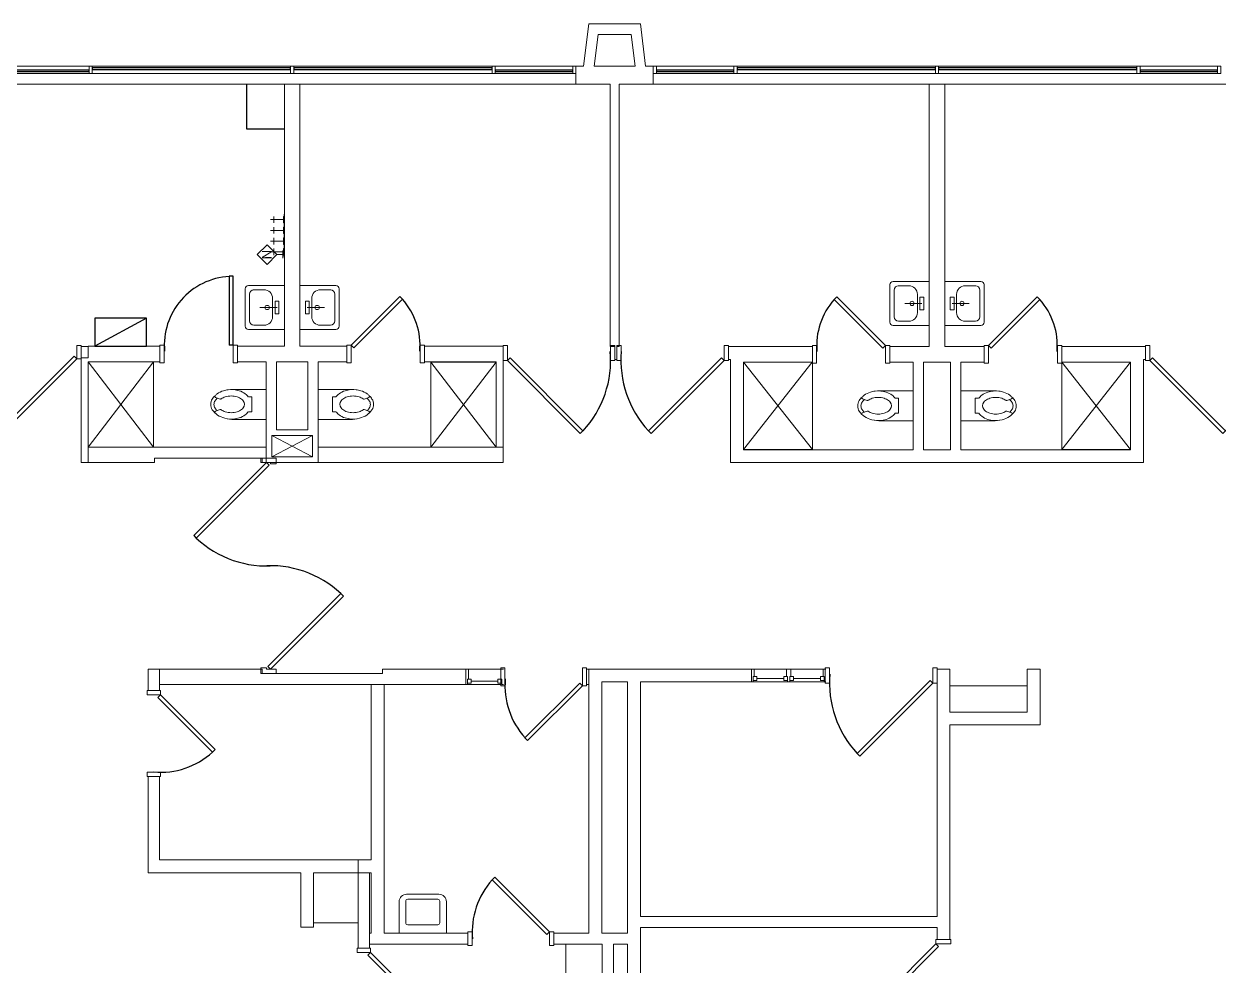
# Model space of a CAD drawing. Header units: inches. Extents: x -3174 to 3292, y 161 to 3697.
# Drawn here: x 1497 to 2053, y 3256 to 3694 of the extents above; entities that cross this region are included whole.
import ezdxf

# ---------------------------------------------------------------- set-up
doc = ezdxf.new("R2010")
doc.units = ezdxf.units.IN
doc.header["$LTSCALE"] = 96
doc.header["$MEASUREMENT"] = 0
for name, color, linetype, lineweight in [('A-ANNO-NOTE', 2, 'CONTINUOUS', 18), ('A-DETL', 5, 'CONTINUOUS', 18), ('A-DETL-GENF', 3, 'CONTINUOUS', 18), ('A-DOOR-FRAM', 1, 'CONTINUOUS', 30), ('A-GENM', 6, 'CONTINUOUS', 18), ('A-GLAZ-CWMG', 3, 'CONTINUOUS', 18), ('A-GLAZ-FRAM', 6, 'CONTINUOUS', 30), ('A-GLAZ-GLAS', 6, 'CONTINUOUS', 30), ('I-WALL', 2, 'CONTINUOUS', 18), ('P-SANR-FIXT', 6, 'CONTINUOUS', 18)]:
    doc.layers.add(name, color=color, linetype=linetype, lineweight=lineweight)
for name, color, linetype in [('A-DOOR', 2, 'CONTINUOUS'), ('A-FLOR-CASE', 3, 'CONTINUOUS'), ('A-GLAZ', 2, 'CONTINUOUS')]:
    doc.layers.add(name, color=color, linetype=linetype)
doc.styles.add('Arial_1', font='arial.ttf', dxfattribs={"height": 4.425898})

# ---------------------------------------------------------------- blocks, each defined once
blk = doc.blocks.new('generic door-single - 48_ x 84_-3285723-258679-fp05')
at = {"layer": 'A-DETL-GENF', "color": 253}
for p, q in [((-27.25, 5.69), (-29.25, 5.69)), ((-29.25, 5.69), (-29.25, -0.56)), ((-27.25, -0.56), (-27.25, 5.69)), ((22.75, 5.69), (20.75, 5.69)), ((20.75, 5.69), (20.75, -0.56)), ((22.75, -0.56), (22.75, 5.69)), ((-29.25, -0.56), (-27.25, -0.56)), ((20.75, -0.56), (22.75, -0.56))]:
    blk.add_line(p, q, dxfattribs=at)
at = {"layer": 'A-DOOR', "color": 253}
for p, q in [((-14.43, -33.27), (19.51, 0.67)), ((20.75, -0.56), (19.51, 0.67)), ((20.75, -0.56), (-13.19, -34.5)), ((-13.19, -34.5), (-14.43, -33.27))]:
    blk.add_line(p, q, dxfattribs=at)
blk.add_arc((20.75, -0.56), 48.05, 175, 222.9126, dxfattribs=at)
blk = doc.blocks.new('generic door-single - 32_ x 84_-1506152-258679-fp05')
at = {"layer": 'A-DETL-GENF', "color": 253}
for p, q in [((-21.25, -6.6875), (-21.25, 1.5625)), ((-21.25, 1.5625), (-19.25, 1.5625)), ((-19.25, 1.5625), (-19.25, -6.6875)), ((12.75, -6.6875), (12.75, 1.5625)), ((12.75, 1.5625), (14.75, 1.5625)), ((14.75, 1.5625), (14.75, -6.6875)), ((-19.25, -6.6875), (-21.25, -6.6875)), ((14.75, -6.6875), (12.75, -6.6875))]:
    blk.add_line(p, q, dxfattribs=at)
at = {"layer": 'A-DOOR', "color": 253}
for p, q in [((11, 33.5625), (11, 1.5625)), ((12.75, 33.5625), (11, 33.5625)), ((12.75, 1.5625), (12.75, 33.5625)), ((12.75, 1.5625), (11, 1.5625))]:
    blk.add_line(p, q, dxfattribs=at)
blk.add_arc((12.75, 1.5625), 31.9847, 93.136426, 185, dxfattribs=at)
blk = doc.blocks.new('Eg_toilet_2D - Eg_toilet_2D-690829-258679-fp05')
at = {"layer": 'P-SANR-FIXT', "color": 253}
for p, q in [((0, 7), (14.87, 7)), ((6.71, 3.45), (8.26, 3.45)), ((6.71, -3.55), (6.71, 3.45)), ((23.53, 3.16), (21.3, 2.42)), ((8.26, -3.55), (6.71, -3.55)), ((21.3, -2.52), (23.5, -3.25)), ((16.5, -7), (0, -7))]:
    blk.add_line(p, q, dxfattribs=at)
for centre, radius, start, end in [((15.38, -2.85), 9.56, 107.1415, 126.6722), ((16.21, -5.54), 12.38, 81.7349, 107.1415), ((14.87, -9.84), 16.84, 75.0712, 90), ((16.17, -4.99), 11.82, 57.2317, 75.0712), ((14.11, -1.14), 7.43, 126.6722, 141.8648), ((12.84, -0.05), 2.76, 143.419, 216.581), ((14.11, -1.14), 4.43, 126.6724, 141.8648), ((15.38, -2.85), 6.56, 107.1414, 126.6724), ((16.21, -5.54), 9.38, 90, 107.1414), ((16.21, -5.54), 9.38, 72.8586, 90), ((17.04, -2.85), 6.56, 54.4829, 72.8586), ((21.14, 2.9), 0.5, 234.4829, 288.2438), ((18.14, -1.93), 8.18, 32.7617, 57.2317), ((18.14, -1.93), 6.68, 32.7616, 46.3142), ((23.37, 3.63), 0.5, 288.2438, 45.6721), ((21.13, 0), 3.12, 360, 32.7616), ((21.13, 0), 4.62, 360, 32.7617), ((21.13, 0), 4.62, 327.2385, 0), ((14.11, 1.04), 7.43, 218.1352, 233.3277), ((15.38, 2.75), 9.56, 233.3277, 252.8586), ((14.11, 1.04), 4.43, 218.1352, 233.3276), ((15.38, 2.75), 6.56, 233.3276, 252.8586), ((16.21, 5.44), 9.38, 252.8586, 270), ((16.21, 5.44), 9.38, 270, 287.1414), ((17.04, 2.75), 6.56, 287.1414, 305.5171), ((17.04, 2.75), 9.56, 287.1416, 306.6846), ((21.14, -3), 0.5, 71.7562, 125.5171), ((18.14, 1.93), 6.68, 312.7565, 327.2383), ((18.32, 1.04), 7.43, 306.6881, 316.5742), ((23.35, -3.73), 0.5, 316.5741, 71.7562), ((21.13, 0), 3.12, 327.2383, 0), ((18.14, 1.93), 8.18, 313.3097, 327.2385), ((16.21, 5.44), 12.38, 252.8586, 276.5859), ((16.21, 5.44), 12.38, 276.5859, 287.1416)]:
    blk.add_arc(centre, radius, start, end, dxfattribs=at)
blk = doc.blocks.new('Eg_shower_2D - Eg_shower_2D-1508689-258679-fp05')
at = {"layer": 'P-SANR-FIXT', "color": 253}
for p, q in [((-16, -20.32), (14.38, 19.31)), ((14.38, -20.32), (-16, 19.31)), ((14.38, 19.31), (14.38, -20.32))]:
    blk.add_line(p, q, dxfattribs=at)
blk = doc.blocks.new('generic door-single - 48_ x 84_-1536792-258679-fp05')
at = {"layer": 'A-DETL-GENF', "color": 253}
for p, q in [((-29.25, -6.06), (-29.25, 0.94)), ((-29.25, 0.94), (-27.25, 0.94)), ((-27.25, 0.94), (-27.25, -6.06)), ((20.75, -6.06), (20.75, 0.94)), ((20.75, 0.94), (22.75, 0.94)), ((22.75, 0.94), (22.75, -6.06)), ((-27.25, -6.06), (-29.25, -6.06)), ((22.75, -6.06), (20.75, -6.06))]:
    blk.add_line(p, q, dxfattribs=at)
at = {"layer": 'A-DOOR', "color": 253}
for p, q in [((-13.19, 34.88), (-14.43, 33.64)), ((-14.43, 33.64), (19.51, -0.3)), ((20.75, 0.94), (-13.19, 34.88)), ((20.75, 0.94), (19.51, -0.3))]:
    blk.add_line(p, q, dxfattribs=at)
blk.add_arc((20.75, 0.94), 48.05, 137.0874, 185, dxfattribs=at)
blk = doc.blocks.new('Eg_toilet_2D - Eg_toilet_2D-3266673-258679-fp05')
at = {"layer": 'P-SANR-FIXT', "color": 253}
for p, q in [((16.5, 7), (0, 7)), ((8.26, 3.55), (6.71, 3.55)), ((6.71, 3.55), (6.71, -3.45)), ((21.3, 2.52), (23.5, 3.25)), ((6.71, -3.45), (8.26, -3.45)), ((23.53, -3.16), (21.3, -2.42)), ((0, -7), (14.87, -7))]:
    blk.add_line(p, q, dxfattribs=at)
for centre, radius, start, end in [((15.38, -2.75), 9.56, 107.1414, 126.6723), ((16.21, -5.44), 12.38, 83.4141, 107.1414), ((16.21, -5.44), 12.38, 72.8584, 83.4141), ((17.04, -2.75), 9.56, 53.3154, 72.8584), ((14.11, -1.04), 7.43, 126.6723, 141.8648), ((12.84, 0.05), 2.76, 143.419, 216.581), ((14.11, -1.04), 4.43, 126.6724, 141.8648), ((15.38, -2.75), 6.56, 107.1414, 126.6724), ((16.21, -5.44), 9.38, 90, 107.1414), ((16.21, -5.44), 9.38, 72.8586, 90), ((17.04, -2.75), 6.56, 54.4829, 72.8586), ((21.14, 3), 0.5, 234.4829, 288.2438), ((18.14, -1.93), 6.68, 32.7617, 47.2435), ((18.32, -1.04), 7.43, 43.4258, 53.3119), ((23.35, 3.73), 0.5, 288.2438, 43.4259), ((18.14, -1.93), 8.18, 32.7615, 46.6903), ((21.13, 0), 3.12, 360, 32.7617), ((21.13, 0), 3.12, 327.2384, 0), ((21.13, 0), 4.62, 360, 32.7615), ((21.13, 0), 4.62, 327.2383, 0), ((14.11, 1.14), 7.43, 218.1352, 233.3278), ((15.38, 2.85), 9.56, 233.3278, 252.8585), ((14.11, 1.14), 4.43, 218.1352, 233.3276), ((15.38, 2.85), 6.56, 233.3276, 252.8586), ((16.21, 5.54), 9.38, 252.8586, 270), ((16.21, 5.54), 9.38, 270, 287.1414), ((17.04, 2.85), 6.56, 287.1414, 305.5171), ((16.17, 4.99), 11.82, 284.9288, 302.7683), ((21.14, -2.9), 0.5, 71.7562, 125.5171), ((18.14, 1.93), 8.18, 302.7683, 327.2383), ((18.14, 1.93), 6.68, 313.6858, 327.2384), ((23.37, -3.63), 0.5, 314.3279, 71.7562), ((16.21, 5.54), 12.38, 252.8585, 278.2651), ((14.87, 9.84), 16.84, 270, 284.9288)]:
    blk.add_arc(centre, radius, start, end, dxfattribs=at)
blk = doc.blocks.new('Eg_shower_2D - Eg_shower_2D-1527859-258679-fp05')
at = {"layer": 'P-SANR-FIXT', "color": 253}
for p, q in [((-16, 20.32), (14.37, -19.18)), ((14.37, 20.32), (-16, -19.18)), ((14.37, -19.18), (14.37, 20.32)), ((-16, -19.18), (14.37, -19.18))]:
    blk.add_line(p, q, dxfattribs=at)
blk = doc.blocks.new('generic door-single - 32_ x 84_-1549300-258679-fp05')
at = {"layer": 'A-DETL-GENF', "color": 253}
for p, q in [((-19.25, 6.69), (-21.25, 6.69)), ((-21.25, 6.69), (-21.25, -1.56)), ((-19.25, -1.56), (-19.25, 6.69)), ((14.75, 6.69), (12.75, 6.69)), ((12.75, 6.69), (12.75, -1.56)), ((14.75, -1.56), (14.75, 6.69)), ((-21.25, -1.56), (-19.25, -1.56)), ((12.75, -1.56), (14.75, -1.56))]:
    blk.add_line(p, q, dxfattribs=at)
at = {"layer": 'A-DOOR', "color": 253}
for p, q in [((-11.11, -22.95), (11.51, -0.33)), ((12.75, -1.56), (-9.88, -24.19)), ((12.75, -1.56), (11.51, -0.33)), ((-9.88, -24.19), (-11.11, -22.95))]:
    blk.add_line(p, q, dxfattribs=at)
blk.add_arc((12.75, -1.56), 31.98, 175, 221.8636, dxfattribs=at)
blk = doc.blocks.new('generic door-single - 48_ x 84_-1536796-258679-fp05')
at = {"layer": 'A-DETL-GENF', "color": 253}
for p, q in [((-27.25, 6.06), (-29.25, 6.06)), ((-29.25, 6.06), (-29.25, -0.94)), ((-27.25, -0.94), (-27.25, 6.06)), ((22.75, 6.06), (20.75, 6.06)), ((20.75, 6.06), (20.75, -0.94)), ((22.75, -0.94), (22.75, 6.06)), ((-29.25, -0.94), (-27.25, -0.94)), ((20.75, -0.94), (22.75, -0.94))]:
    blk.add_line(p, q, dxfattribs=at)
at = {"layer": 'A-DOOR', "color": 253}
for p, q in [((-14.43, -33.64), (19.51, 0.3)), ((20.75, -0.94), (19.51, 0.3)), ((20.75, -0.94), (-13.19, -34.88)), ((-13.19, -34.88), (-14.43, -33.64))]:
    blk.add_line(p, q, dxfattribs=at)
blk.add_arc((20.75, -0.94), 48.05, 175, 222.9126, dxfattribs=at)
blk = doc.blocks.new('generic door-single - 32_ x 84_-1548980-258679-fp05')
at = {"layer": 'A-DETL-GENF', "color": 253}
for p, q in [((-21.25, -6.69), (-21.25, 1.56)), ((-21.25, 1.56), (-19.25, 1.56)), ((-19.25, 1.56), (-19.25, -6.69)), ((12.75, -6.69), (12.75, 1.56)), ((12.75, 1.56), (14.75, 1.56)), ((14.75, 1.56), (14.75, -6.69)), ((-19.25, -6.69), (-21.25, -6.69)), ((14.75, -6.69), (12.75, -6.69))]:
    blk.add_line(p, q, dxfattribs=at)
at = {"layer": 'A-DOOR', "color": 253}
for p, q in [((-9.88, 24.19), (-11.11, 22.95)), ((-11.11, 22.95), (11.51, 0.33)), ((12.75, 1.56), (-9.88, 24.19)), ((12.75, 1.56), (11.51, 0.33))]:
    blk.add_line(p, q, dxfattribs=at)
blk.add_arc((12.75, 1.56), 31.98, 138.1364, 185, dxfattribs=at)
blk = doc.blocks.new('Eg_shower_2D - Eg_shower_2D-691853-258679-fp05')
at = {"layer": 'P-SANR-FIXT', "color": 253}
for p, q in [((-16, -20.32), (15.96, 20.38)), ((16, -20.32), (-15.95, 20.38)), ((16, 20.38), (16, -20.32)), ((16, -20.32), (-16, -20.32))]:
    blk.add_line(p, q, dxfattribs=at)
blk = doc.blocks.new('Eg_shower_2D - Eg_shower_2D-738930-258679-fp05')
at = {"layer": 'P-SANR-FIXT', "color": 253}
for p, q in [((-16, 20.32), (15.95, -20.38)), ((16, 20.32), (-16, 20.32)), ((16, 20.32), (-15.95, -20.38)), ((16, -20.38), (16, 20.32))]:
    blk.add_line(p, q, dxfattribs=at)
blk = doc.blocks.new('generic door-single - 36_ x 84_-4221591-258679-fp05')
at = {"layer": 'A-DETL-GENF', "color": 253}
for p, q in [((-21.25, 5.69), (-23.25, 5.69)), ((-23.25, 5.69), (-23.25, -0.56)), ((-21.25, -0.56), (-21.25, 5.69)), ((16.75, 5.69), (14.75, 5.69)), ((14.75, 5.69), (14.75, -0.56)), ((16.75, -0.56), (16.75, 5.69)), ((-23.25, -0.56), (-21.25, -0.56)), ((14.75, -0.56), (16.75, -0.56))]:
    blk.add_line(p, q, dxfattribs=at)
at = {"layer": 'A-DOOR', "color": 253}
for p, q in [((-11.94, -24.78), (13.51, 0.67)), ((14.75, -0.56), (13.51, 0.67)), ((14.75, -0.56), (-10.71, -26.02)), ((-10.71, -26.02), (-11.94, -24.78))]:
    blk.add_line(p, q, dxfattribs=at)
blk.add_arc((14.75, -0.56), 36, 175, 222.2137, dxfattribs=at)
blk = doc.blocks.new('generic door-single - 36_ x 84_-1548897-258679-fp05')
at = {"layer": 'A-DETL-GENF', "color": 253}
for p, q in [((-23.25, -5.69), (-23.25, 0.56)), ((-23.25, 0.56), (-21.25, 0.56)), ((-21.25, 0.56), (-21.25, -5.69)), ((14.75, -5.69), (14.75, 0.56)), ((14.75, 0.56), (16.75, 0.56)), ((16.75, 0.56), (16.75, -5.69)), ((-21.25, -5.69), (-23.25, -5.69)), ((16.75, -5.69), (14.75, -5.69))]:
    blk.add_line(p, q, dxfattribs=at)
at = {"layer": 'A-DOOR', "color": 253}
for p, q in [((-10.71, 26.02), (-11.94, 24.78)), ((-11.94, 24.78), (13.51, -0.67)), ((14.75, 0.56), (-10.71, 26.02)), ((14.75, 0.56), (13.51, -0.67))]:
    blk.add_line(p, q, dxfattribs=at)
blk.add_arc((14.75, 0.56), 36, 137.7863, 185, dxfattribs=at)
blk = doc.blocks.new('generic door-single - 36_ x 84_-1580070-258679-fp05')
at = {"layer": 'A-DETL-GENF', "color": 253}
for p, q in [((-21.25, 6.69), (-23.25, 6.69)), ((-23.25, 6.69), (-23.25, -1.56)), ((-21.25, -1.56), (-21.25, 6.69)), ((16.75, 6.69), (14.75, 6.69)), ((14.75, 6.69), (14.75, -1.56)), ((16.75, -1.56), (16.75, 6.69)), ((-23.25, -1.56), (-21.25, -1.56)), ((14.75, -1.56), (16.75, -1.56))]:
    blk.add_line(p, q, dxfattribs=at)
at = {"layer": 'A-DOOR', "color": 253}
for p, q in [((-11.94, -25.78), (13.51, -0.33)), ((14.75, -1.56), (-10.71, -27.02)), ((14.75, -1.56), (13.51, -0.33)), ((-10.71, -27.02), (-11.94, -25.78))]:
    blk.add_line(p, q, dxfattribs=at)
blk.add_arc((14.75, -1.56), 36, 175, 222.2137, dxfattribs=at)
blk = doc.blocks.new('Eg_counter_2D - counter-4209880-258679-fp05')
at = {"layer": 'A-GENM', "color": 253}
blk.add_line((0, 0), (-20.75, 0), dxfattribs=at)
blk = doc.blocks.new('Eg_sink_2D - small-V8-258679-fp05')
at = {"layer": 'P-SANR-FIXT', "color": 253}
for p, q in [((-11, -14.54), (-11, 0)), ((11, 0), (11, -14.54)), ((-7.92, -4.76), (-7.92, -14.74)), ((6.99, -3.83), (-6.99, -3.83)), ((7.92, -4.76), (7.92, -14.74)), ((6.99, -15.67), (-6.99, -15.67)), ((7.54, -18), (-7.54, -18))]:
    blk.add_line(p, q, dxfattribs=at)
for centre, radius, start, end in [((-6.99, -4.76), 0.932, 90, 180), ((6.99, -4.76), 0.932, 360, 90), ((-7.54, -14.54), 3.46, 180, 270), ((-6.99, -14.74), 0.932, 180, 270), ((6.99, -14.74), 0.932, 270, 0), ((7.54, -14.54), 3.46, 270, 0)]:
    blk.add_arc(centre, radius, start, end, dxfattribs=at)
blk = doc.blocks.new('generic door-single - 36_ x 84_-905272-258679-fp05')
at = {"layer": 'A-DETL-GENF', "color": 253}
for p, q in [((-23.25, -6.06), (-23.25, 0.94)), ((-23.25, 0.94), (-21.25, 0.94)), ((-21.25, 0.94), (-21.25, -6.06)), ((14.75, -6.06), (14.75, 0.94)), ((14.75, 0.94), (16.75, 0.94)), ((16.75, 0.94), (16.75, -6.06)), ((-21.25, -6.06), (-23.25, -6.06)), ((16.75, -6.06), (14.75, -6.06))]:
    blk.add_line(p, q, dxfattribs=at)
at = {"layer": 'A-DOOR', "color": 253}
for p, q in [((-10.71, 26.39), (-11.94, 25.16)), ((-11.94, 25.16), (13.51, -0.3)), ((14.75, 0.94), (-10.71, 26.39)), ((14.75, 0.94), (13.51, -0.3))]:
    blk.add_line(p, q, dxfattribs=at)
blk.add_arc((14.75, 0.94), 36, 137.7863, 185, dxfattribs=at)
blk = doc.blocks.new('Instance - Fixed - 24_ x 48_-1580073-258679-fp05')
at = {"layer": 'A-GLAZ-FRAM', "color": 253, "lineweight": 18}
for p, q in [((-10.25, 3.625), (-9.5, 3.625)), ((-9.5, 1.125), (-9.5, 3.625)), ((-9.5, 2.875), (-9.5, 1.125)), ((-9.5, 2.875), (-7.75, 2.875)), ((-9.5, 1.125), (-7.75, 1.125)), ((-9.5, 1.125), (-9, 1.125)), ((-9, -3.625), (-9, 1.125)), ((-7.75, 2.875), (-7.75, 1.125)), ((4.75, 2.875), (4.75, 1.125)), ((6.5, 2.875), (4.75, 2.875)), ((6.5, 1.125), (4.75, 1.125)), ((6, 1.125), (6.5, 1.125)), ((6, 1.125), (6, -3.625)), ((6.5, 1.125), (6.5, 3.625)), ((7.25, 3.625), (6.5, 3.625)), ((6.5, 2.875), (6.5, 1.125)), ((-9, -3.625), (-10.25, -3.625)), ((6, -3.625), (7.25, -3.625))]:
    blk.add_line(p, q, dxfattribs=at)
at = {"layer": 'A-GLAZ-GLAS', "color": 253, "lineweight": 18}
blk.add_line((-7.75, 2), (4.75, 2), dxfattribs=at)
blk = doc.blocks.new('Instance - Fixed - 24_ x 48_-781240-258679-fp05')
at = {"layer": 'A-GLAZ-FRAM', "color": 253, "lineweight": 18}
for p, q in [((-10.25, 3), (-9.5, 3)), ((-9.5, 0.5), (-9.5, 3)), ((-9.5, 2.25), (-9.5, 0.5)), ((-9.5, 2.25), (-7.75, 2.25)), ((-9.5, 0.5), (-7.75, 0.5)), ((-9.5, 0.5), (-9, 0.5)), ((-9, -3), (-9, 0.5)), ((-7.75, 2.25), (-7.75, 0.5)), ((4.75, 2.25), (4.75, 0.5)), ((6.5, 2.25), (4.75, 2.25)), ((6.5, 0.5), (4.75, 0.5)), ((6, 0.5), (6.5, 0.5)), ((6, 0.5), (6, -3)), ((6.5, 0.5), (6.5, 3)), ((7.25, 3), (6.5, 3)), ((6.5, 2.25), (6.5, 0.5)), ((-9, -3), (-10.25, -3)), ((6, -3), (7.25, -3))]:
    blk.add_line(p, q, dxfattribs=at)
at = {"layer": 'A-GLAZ-GLAS', "color": 253, "lineweight": 18}
blk.add_line((-7.75, 1.375), (4.75, 1.375), dxfattribs=at)
blk = doc.blocks.new('Eg_counter_2D - counter-782273-258679-fp05')
at = {"layer": 'A-GENM', "color": 253}
blk.add_line((-36, -12.25), (0, -12.25), dxfattribs=at)
blk = doc.blocks.new('spec-hm-dual egress-wrapped - 48_48x84-HM-N_N-1598832-258679-fp05')
at = {"layer": 'A-DOOR', "color": 253}
for p, q in [((10.81, 32.25), (9.57, 31.02)), ((9.57, 31.02), (43.51, -2.92)), ((44.75, -1.69), (10.81, 32.25)), ((-51.25, -3.44), (-50.01, -2.2)), ((-51.25, -3.44), (-17.31, -37.38)), ((-16.07, -36.14), (-50.01, -2.2)), ((44.75, -1.69), (43.51, -2.92)), ((-17.31, -37.38), (-16.07, -36.14))]:
    blk.add_line(p, q, dxfattribs=at)
for centre, start, end in [((44.75, -1.69), 137.0874, 185), ((-51.25, -3.44), 317.0874, 5)]:
    blk.add_arc(centre, 48.05, start, end, dxfattribs=at)
at = {"layer": 'A-DOOR-FRAM', "color": 253, "lineweight": 18}
for p, q in [((-50.63, 0.94), (-53.25, 0.94)), ((-53.25, 0.94), (-53.25, -6.06)), ((-50.63, -1.69), (-50.63, 0.94)), ((46.75, 0.94), (44.75, 0.94)), ((44.75, 0.94), (44.75, -3.44)), ((46.75, -6.06), (46.75, 0.94)), ((-51.25, -6.06), (-51.25, -1.69)), ((-51.25, -1.69), (-50.63, -1.69)), ((44.75, -3.44), (44.12, -3.44)), ((44.12, -3.44), (44.12, -6.06)), ((-53.25, -6.06), (-51.25, -6.06)), ((44.12, -6.06), (46.75, -6.06))]:
    blk.add_line(p, q, dxfattribs=at)
blk = doc.blocks.new('plumb-sink-wall hung - ADA - Standard depth-1244821-258679-fp05')
at = {"layer": 'P-SANR-FIXT', "color": 253}
for p, q in [((-10.25, -12.75), (-10.25, 4)), ((-8.75, 5.5), (8.75, 5.5)), ((-8.25, -3.25), (-8.25, 1.5)), ((-6.25, 3.5), (6.44, 3.5)), ((8.25, -3.25), (8.25, 1.69)), ((10.25, 4), (10.25, -12.75)), ((0, -9.37), (0, -1.37)), ((-4.25, -7.25), (4.25, -7.25)), ((3, -8.43), (-3, -8.43)), ((-3, -8.43), (-3, -10.24)), ((-3, -10.24), (3, -10.24)), ((3, -10.24), (3, -8.43)), ((-10.25, -12.75), (-10.25, -11.75)), ((10.25, -11.75), (10.25, -12.75))]:
    blk.add_line(p, q, dxfattribs=at)
blk.add_circle((0, -4.75), 1, dxfattribs=at)
for centre, radius, start, end in [((-8.75, 4), 1.5, 90, 180), ((-6.25, 1.5), 2, 90, 180), ((6.25, 1.5), 2, 0, 90), ((8.75, 4), 1.5, 0, 90), ((-4.25, -3.25), 4, 180, 270), ((4.25, -3.25), 4, 270, 0)]:
    blk.add_arc(centre, radius, start, end, dxfattribs=at)
blk = doc.blocks.new('plumb-sink-wall hung - ADA - Standard depth-387426-258679-fp05')
at = {"layer": 'P-SANR-FIXT', "color": 253}
for p, q in [((-10.25, 12.75), (-10.25, -4)), ((-10.25, 12.75), (-10.25, 11.75)), ((10.25, -4), (10.25, 12.75)), ((10.25, 11.75), (10.25, 12.75)), ((-4.25, 7.25), (4.25, 7.25)), ((-3, 8.43), (-3, 10.24)), ((-3, 10.24), (3, 10.24)), ((3, 8.43), (-3, 8.43)), ((0, 9.37), (0, 1.37)), ((3, 10.24), (3, 8.43)), ((-8.25, 3.25), (-8.25, -1.5)), ((8.25, 3.25), (8.25, -1.69)), ((-8.75, -5.5), (8.75, -5.5)), ((-6.25, -3.5), (6.44, -3.5))]:
    blk.add_line(p, q, dxfattribs=at)
blk.add_circle((0, 4.75), 1, dxfattribs=at)
for centre, radius, start, end in [((-4.25, 3.25), 4, 90, 180), ((4.25, 3.25), 4, 360, 90), ((-8.75, -4), 1.5, 180, 270), ((-6.25, -1.5), 2, 180, 270), ((6.25, -1.5), 2, 270, 360), ((8.75, -4), 1.5, 270, 360)]:
    blk.add_arc(centre, radius, start, end, dxfattribs=at)
blk = doc.blocks.new('Headwall Outlet - Med Air_Mark - A-1248748-258679-fp05')
at = {"layer": 'A-GENM', "color": 253}
for p, q in [((0, 0.43), (0, 6.43)), ((-2.5, 0.11), (-0.92, 0.11)), ((-2.5, 0.11), (-2.5, 0)), ((2.5, 0), (-2.5, 0)), ((-1.5, 4.93), (1.5, 4.93)), ((-1.5, 0.43), (-1.5, 0.11)), ((-1.5, 0.43), (-1.5, 0.43)), ((-1.5, 0.43), (-1.37, 0.43)), ((-1.37, 0.43), (1.38, 0.43)), ((-0.92, 0.21), (-0.02, 0.21)), ((-0.92, 0.21), (-0.92, 0.11)), ((-0.02, 0.11), (-0.92, 0.11)), ((-0.02, 0.21), (0.95, 0.21)), ((-0.02, 0.21), (-0.02, 0.11)), ((0.95, 0.11), (-0.02, 0.11)), ((0.95, 0.11), (0.95, 0.21)), ((0.95, 0.11), (2.5, 0.11)), ((1.38, 0.43), (1.5, 0.43)), ((1.5, 0.11), (1.5, 0.43)), ((1.5, 0.43), (1.5, 0.43)), ((2.5, 0.11), (2.5, 0))]:
    blk.add_line(p, q, dxfattribs=at)
blk = doc.blocks.new('Headwall Outlet - Med Vaccum_Mark - V-1248747-258679-fp05')
at = {"layer": 'A-GENM', "color": 253}
for p, q in [((0, 0.43), (0, 6.43)), ((-2.5, 0.11), (-0.97, 0.11)), ((-2.5, 0.11), (-2.5, 0)), ((2.5, 0), (-2.5, 0)), ((-1.5, 4.93), (1.5, 4.93)), ((-1.5, 0.43), (-1.5, 0.11)), ((-1.5, 0.43), (-1.5, 0.43)), ((-1.5, 0.43), (-1.37, 0.43)), ((-1.37, 0.43), (1.38, 0.43)), ((-0.97, 0.21), (-0.01, 0.21)), ((-0.97, 0.21), (-0.97, 0.11)), ((-0.01, 0.11), (-0.97, 0.11)), ((-0.01, 0.21), (0.93, 0.21)), ((-0.01, 0.21), (-0.01, 0.11)), ((0.93, 0.11), (-0.01, 0.11)), ((0.93, 0.11), (0.93, 0.21)), ((0.93, 0.11), (2.5, 0.11)), ((1.38, 0.43), (1.5, 0.43)), ((1.5, 0.11), (1.5, 0.43)), ((1.5, 0.43), (1.5, 0.43)), ((2.5, 0.11), (2.5, 0))]:
    blk.add_line(p, q, dxfattribs=at)
blk = doc.blocks.new('Headwall Outlet - reserve - S-2197013-258679-fp05')
at = {"layer": 'A-GENM', "color": 253}
for p, q in [((0, 0.43), (0, 6.43)), ((-2.5, 0.11), (-0.81, 0.11)), ((-2.5, 0.11), (-2.5, 0)), ((2.5, 0), (-2.5, 0)), ((-1.5, 4.93), (1.5, 4.93)), ((-1.5, 0.43), (-1.5, 0.11)), ((-1.5, 0.43), (-1.5, 0.43)), ((-1.5, 0.43), (-1.37, 0.43)), ((-1.37, 0.43), (1.38, 0.43)), ((-0.81, 0.21), (-0.56, 0.21)), ((-0.81, 0.21), (-0.81, 0.11)), ((-0.56, 0.11), (-0.81, 0.11)), ((-0.56, 0.21), (-0.2, 0.21)), ((-0.56, 0.21), (-0.56, 0.11)), ((-0.2, 0.11), (-0.56, 0.11)), ((-0.2, 0.21), (0.28, 0.21)), ((-0.2, 0.21), (-0.2, 0.11)), ((0.28, 0.11), (-0.2, 0.11)), ((0.28, 0.21), (0.64, 0.21)), ((0.28, 0.21), (0.28, 0.11)), ((0.64, 0.11), (0.28, 0.11)), ((0.64, 0.21), (0.88, 0.21)), ((0.64, 0.21), (0.64, 0.11)), ((0.88, 0.11), (0.64, 0.11)), ((0.88, 0.21), (0.88, 0.11)), ((0.89, 0.21), (0.89, 0.11)), ((0.89, 0.11), (2.5, 0.11)), ((1.38, 0.43), (1.5, 0.43)), ((1.5, 0.11), (1.5, 0.43)), ((1.5, 0.43), (1.5, 0.43)), ((2.5, 0.11), (2.5, 0))]:
    blk.add_line(p, q, dxfattribs=at)
blk = doc.blocks.new('System Panel - Summit_Glazed 3-2067557-258679-fp05')
at = {"layer": 'A-GLAZ', "color": 253}
for p, q in [((18, -0.1875), (-18, -0.1875)), ((-18, -0.1875), (-18, -0.8125)), ((-18, -0.8125), (18, -0.8125)), ((18, -0.8125), (18, -0.1875))]:
    blk.add_line(p, q, dxfattribs=at)
blk = doc.blocks.new('System Panel - Summit_Glazed 1-2067590-258679-fp05')
at = {"layer": 'A-GLAZ', "color": 253}
for p, q in [((46.125, 0.8125), (-46.125, 0.8125)), ((-46.125, 0.8125), (-46.125, 0.1875)), ((-46.125, 0.1875), (46.125, 0.1875)), ((46.125, 0.1875), (46.125, 0.8125))]:
    blk.add_line(p, q, dxfattribs=at)
blk = doc.blocks.new('Rectangular Mullion - 1_5_ x 3 3_8_ rectangular-2067243-258679-fp05')
at = {"layer": 'A-GLAZ-CWMG', "color": 253}
for p, q in [((-0.75, 1.6875), (0.75, 1.6875)), ((-0.75, -1.6875), (-0.75, 1.6875)), ((0.75, 1.6875), (0.75, -1.6875)), ((0.75, -1.6875), (-0.75, -1.6875))]:
    blk.add_line(p, q, dxfattribs=at)
blk = doc.blocks.new('Rectangular Mullion - 1_5_ x 3 3_8_ rectangular-2067122-258679-fp05')
at = {"layer": 'A-GLAZ-CWMG', "color": 253}
for p, q in [((-1.5, 1.6875), (0, 1.6875)), ((-1.5, -1.6875), (-1.5, 1.6875)), ((0, 1.6875), (0, -1.6875)), ((0, -1.6875), (-1.5, -1.6875))]:
    blk.add_line(p, q, dxfattribs=at)
blk = doc.blocks.new('Rectangular Mullion - 1_5_ x 3 3_8_ rectangular-2067548-258679-fp05')
at = {"layer": 'A-GLAZ-CWMG', "color": 253}
for p, q in [((502.65, 1627.45), (466.65, 1627.45)), ((502.65, 1624.07), (466.65, 1624.07))]:
    blk.add_line(p, q, dxfattribs=at)
blk = doc.blocks.new('Rectangular Mullion - 1_5_ x 3 3_8_ rectangular-2067585-258679-fp05')
at = {"layer": 'A-GLAZ-CWMG', "color": 253}
for p, q in [((690.15, 1627.45), (597.9, 1627.45)), ((690.15, 1624.07), (597.9, 1624.07))]:
    blk.add_line(p, q, dxfattribs=at)
blk = doc.blocks.new('Rectangular Mullion - 1_5_ x 3 3_8_ rectangular-2067073-258679-fp05')
at = {"layer": 'A-GLAZ-CWMG', "color": 253}
for p, q in [((0, 1.6875), (-1.5, 1.6875)), ((-1.5, 1.6875), (-1.5, -1.6875)), ((0, -1.6875), (0, 1.6875)), ((-1.5, -1.6875), (0, -1.6875))]:
    blk.add_line(p, q, dxfattribs=at)
blk = doc.blocks.new('Headwall Outlet - Med Oxygen_Mark - O2-1248749-258679-fp05')
at = {"layer": 'A-GENM', "color": 253}
for p, q in [((0, 0.43), (0, 6.43)), ((-2.5, 0.11), (-0.74, 0.11)), ((-2.5, 0.11), (-2.5, 0)), ((2.5, 0), (-2.5, 0)), ((-1.5, 4.93), (1.5, 4.93)), ((-1.5, 0.43), (-1.5, 0.11)), ((-1.5, 0.43), (-1.5, 0.43)), ((-1.5, 0.43), (-1.37, 0.43)), ((-1.37, 0.43), (1.38, 0.43)), ((-0.74, 0.21), (-0.62, 0.21)), ((-0.74, 0.21), (-0.74, 0.11)), ((-0.62, 0.11), (-0.74, 0.11)), ((-0.62, 0.21), (-0.5, 0.21)), ((-0.62, 0.21), (-0.62, 0.11)), ((-0.5, 0.11), (-0.62, 0.11)), ((-0.5, 0.21), (-0.26, 0.21)), ((-0.5, 0.21), (-0.5, 0.11)), ((-0.26, 0.11), (-0.5, 0.11)), ((-0.26, 0.21), (-0.02, 0.21)), ((-0.26, 0.21), (-0.26, 0.11)), ((-0.02, 0.11), (-0.26, 0.11)), ((-0.02, 0.21), (0.47, 0.21)), ((-0.02, 0.21), (-0.02, 0.11)), ((0.47, 0.11), (-0.02, 0.11)), ((0.47, 0.21), (0.71, 0.21)), ((0.47, 0.21), (0.47, 0.11)), ((0.71, 0.11), (0.47, 0.11)), ((0.71, 0.21), (0.95, 0.21)), ((0.71, 0.21), (0.71, 0.11)), ((0.95, 0.11), (0.71, 0.11)), ((0.95, 0.21), (1.07, 0.21)), ((0.95, 0.21), (0.95, 0.11)), ((1.07, 0.11), (0.95, 0.11)), ((1.07, 0.21), (1.19, 0.21)), ((1.07, 0.21), (1.07, 0.11)), ((1.19, 0.11), (1.07, 0.11)), ((1.19, 0.21), (1.19, 0.11)), ((1.19, 0.11), (2.5, 0.11)), ((1.38, 0.43), (1.5, 0.43)), ((1.5, 0.11), (1.5, 0.43)), ((1.5, 0.43), (1.5, 0.43)), ((2.5, 0.11), (2.5, 0))]:
    blk.add_line(p, q, dxfattribs=at)
blk = doc.blocks.new('cw-wall-cabinet-doors-one-shelf-w2102 - 24x13x72-4283182-258679-fp05')
at = {"layer": 'A-FLOR-CASE', "color": 253}
for p, q in [((-23.26, 0), (0.74, 13)), ((0.74, 13), (-23.26, 13)), ((-23.26, 13), (-23.26, 0)), ((0.74, 0), (0.74, 13)), ((-23.26, 0), (0.74, 0))]:
    blk.add_line(p, q, dxfattribs=at)
blk = doc.blocks.new('cw-base-cabinet-open-no-shelf-w0202 - cw-base-cabinet-open-no-shelf-w0202-V18-258679-fp05')
at = {"layer": 'A-FLOR-CASE', "color": 253}
for p, q in [((-23.26, -17.5), (-23.26, 0)), ((-23.26, 0), (-2.26, 0))]:
    blk.add_line(p, q, dxfattribs=at)
blk = doc.blocks.new('generic door-single - 36_ x 84_-1536804-258679-fp05')
at = {"layer": 'A-DETL-GENF', "color": 253}
for p, q in [((-21.25, 5.69), (-23.25, 5.69)), ((-23.25, 5.69), (-23.25, -0.56)), ((-21.25, -0.56), (-21.25, 5.69)), ((16.75, 5.69), (14.75, 5.69)), ((14.75, 5.69), (14.75, -0.56)), ((16.75, -0.56), (16.75, 5.69)), ((-23.25, -0.56), (-21.25, -0.56)), ((14.75, -0.56), (16.75, -0.56))]:
    blk.add_line(p, q, dxfattribs=at)
at = {"layer": 'A-DOOR', "color": 253}
for p, q in [((-11.94, -24.78), (13.51, 0.67)), ((14.75, -0.56), (13.51, 0.67)), ((14.75, -0.56), (-10.71, -26.02)), ((-10.71, -26.02), (-11.94, -24.78))]:
    blk.add_line(p, q, dxfattribs=at)
blk.add_arc((14.75, -0.56), 36, 175, 222.2137, dxfattribs=at)

msp = doc.modelspace()

# ---------------------------------------------------------------- linework, layer by layer
at = {"layer": 'A-ANNO-NOTE', "color": 8, "lineweight": 13}
for p, q in [((1605.35, 3586.74), (1609.92, 3591.31)), ((1609.92, 3582.17), (1605.35, 3586.74)), ((1609.92, 3591.31), (1614.49, 3586.74)), ((1609.92, 3582.17), (1614.49, 3586.74)), ((1614.49, 3586.74), (1617.24, 3586.74)), ((1617.24, 3585.07), (1617.24, 3588.55))]:
    msp.add_line(p, q, dxfattribs=at)
at = {"layer": 'A-DETL', "color": 253}
for p, q in [((1612.12, 3492.62), (1631.12, 3502.62)), ((1612.12, 3502.62), (1631.12, 3492.62)), ((1748.87, 3265.99), (1748.87, 3175.24))]:
    msp.add_line(p, q, dxfattribs=at)
at = {"layer": 'I-WALL', "color": 253}
for p, q in [((1759.62, 3693.99), (1757.16, 3674.37)), ((1783.62, 3693.99), (1759.62, 3693.99)), ((1786.07, 3674.37), (1783.62, 3693.99)), ((1762.08, 3674.37), (1763.92, 3689.12)), ((1763.92, 3689.12), (1779.31, 3689.12)), ((1779.31, 3689.12), (1781.16, 3674.37)), ((1753.6, 3665.99), (1753.6, 3670.99)), ((1757.16, 3674.37), (1753.62, 3674.37)), ((1753.62, 3674.37), (1753.62, 3665.99)), ((1781.16, 3674.37), (1762.08, 3674.37)), ((1789.62, 3674.37), (1786.07, 3674.37)), ((1789.62, 3665.99), (1789.62, 3674.37)), ((1769.49, 3665.99), (1473.74, 3665.99)), ((1617.99, 3665.99), (1617.99, 3605.49)), ((1625.24, 3544.12), (1625.24, 3665.99)), ((1769.49, 3665.99), (1769.49, 3543.99)), ((1773.74, 3543.99), (1773.74, 3665.99)), ((2069.49, 3665.99), (1773.74, 3665.99)), ((1917.99, 3665.99), (1917.99, 3543.99)), ((1925.24, 3543.99), (1925.24, 3665.99)), ((1617.99, 3585.49), (1617.99, 3544.12)), ((1526.74, 3543.99), (1523.49, 3543.99)), ((1523.49, 3543.99), (1523.49, 3489.99)), ((1560.12, 3544.12), (1526.74, 3544.12)), ((1526.74, 3544.12), (1526.74, 3538.74)), ((1560.12, 3536.87), (1560.12, 3544.12)), ((1617.99, 3544.12), (1596.12, 3544.12)), ((1596.12, 3544.12), (1596.12, 3536.87)), ((1647.12, 3544.12), (1625.24, 3544.12)), ((1647.12, 3536.87), (1647.12, 3544.12)), ((1719.74, 3544.12), (1683.12, 3544.12)), ((1683.12, 3544.12), (1683.12, 3536.87)), ((1719.74, 3489.99), (1719.74, 3544.12)), ((1769.49, 3543.99), (1771.74, 3543.99)), ((1771.74, 3543.99), (1771.74, 3537.99)), ((1772.62, 3537.99), (1772.62, 3543.99)), ((1772.62, 3543.99), (1773.74, 3543.99)), ((1824.62, 3543.99), (1824.62, 3537.99)), ((1863.62, 3543.99), (1824.62, 3543.99)), ((1863.62, 3536.74), (1863.62, 3543.99)), ((1917.99, 3543.99), (1899.62, 3543.99)), ((1899.62, 3543.99), (1899.62, 3536.74)), ((1943.62, 3543.99), (1925.24, 3543.99)), ((1943.62, 3536.74), (1943.62, 3543.99)), ((2018.62, 3543.99), (1979.62, 3543.99)), ((1979.62, 3543.99), (1979.62, 3536.74)), ((2018.62, 3537.99), (2018.62, 3543.99)), ((1523.49, 3538.74), (1526.74, 3538.74)), ((1526.74, 3536.87), (1526.74, 3489.99)), ((1526.74, 3536.87), (1560.12, 3536.87)), ((1596.12, 3536.87), (1609.49, 3536.87)), ((1609.49, 3536.87), (1609.49, 3489.99)), ((1614.37, 3536.87), (1628.87, 3536.87)), ((1614.37, 3505.24), (1614.37, 3536.87)), ((1628.87, 3536.87), (1628.87, 3505.24)), ((1633.74, 3536.87), (1647.12, 3536.87)), ((1633.74, 3536.87), (1633.74, 3489.99)), ((1683.12, 3536.87), (1716.49, 3536.87)), ((1716.49, 3536.87), (1716.49, 3497.24)), ((1771.74, 3537.99), (1772.62, 3537.99)), ((1824.62, 3537.99), (1825.62, 3537.99)), ((1825.62, 3537.99), (1825.62, 3489.99)), ((1831.62, 3495.99), (1831.62, 3536.74)), ((1831.62, 3536.74), (1863.62, 3536.74)), ((1899.62, 3536.74), (1910.49, 3536.74)), ((1910.49, 3536.74), (1910.49, 3495.99)), ((1915.37, 3495.99), (1915.37, 3536.74)), ((1915.37, 3536.74), (1927.87, 3536.74)), ((1927.87, 3536.74), (1927.87, 3495.99)), ((1932.74, 3495.99), (1932.74, 3536.74)), ((1932.74, 3536.74), (1943.62, 3536.74)), ((1979.62, 3536.74), (2011.62, 3536.74)), ((2011.62, 3536.74), (2011.62, 3495.99)), ((2017.62, 3489.99), (2017.62, 3536.74)), ((2017.62, 3536.74), (2017.74, 3536.74)), ((2017.74, 3537.99), (2018.62, 3537.99)), ((2017.74, 3536.74), (2017.74, 3537.99)), ((1628.87, 3505.24), (1614.37, 3505.24)), ((1612.12, 3502.62), (1631.12, 3502.62)), ((1612.12, 3492.62), (1612.12, 3502.62)), ((1631.12, 3502.62), (1631.12, 3492.62)), ((1609.49, 3497.24), (1526.74, 3497.24)), ((1557.62, 3489.99), (1557.62, 3491.99)), ((1557.62, 3491.99), (1607.62, 3491.99)), ((1607.62, 3491.99), (1607.62, 3489.99)), ((1631.12, 3492.62), (1612.12, 3492.62)), ((1719.74, 3497.24), (1633.74, 3497.24)), ((1910.49, 3495.99), (1831.62, 3495.99)), ((1927.87, 3495.99), (1915.37, 3495.99)), ((2011.62, 3495.99), (1932.74, 3495.99)), ((1523.49, 3489.99), (1557.62, 3489.99)), ((1607.62, 3489.99), (1719.74, 3489.99)), ((1825.62, 3489.99), (2017.62, 3489.99)), ((1554.62, 3393.99), (1554.62, 3383.99)), ((1607.62, 3393.99), (1554.62, 3393.99)), ((1559.87, 3393.99), (1559.87, 3383.99)), ((1607.62, 3391.99), (1607.62, 3393.99)), ((1663.62, 3391.99), (1607.62, 3391.99)), ((1718.62, 3393.99), (1663.62, 3393.99)), ((1663.62, 3393.99), (1663.62, 3391.99)), ((1702.37, 3386.74), (1702.37, 3393.99)), ((1718.62, 3393.99), (1718.62, 3386.74)), ((1758.62, 3393.99), (1758.62, 3386.74)), ((1869.62, 3393.99), (1758.62, 3393.99)), ((1759.62, 3271.24), (1759.62, 3393.99)), ((1835.37, 3387.99), (1835.37, 3393.99)), ((1869.62, 3387.99), (1869.62, 3393.99)), ((1921.62, 3393.99), (1921.62, 3278.99)), ((1927.62, 3393.99), (1921.62, 3393.99)), ((1927.62, 3373.99), (1927.62, 3393.99)), ((1969.62, 3393.99), (1963.62, 3393.99)), ((1963.62, 3393.99), (1963.62, 3373.99)), ((1969.62, 3367.99), (1969.62, 3393.99)), ((1559.87, 3386.74), (1718.62, 3386.74)), ((1658.37, 3386.74), (1658.37, 3305.24)), ((1664.37, 3271.24), (1664.37, 3386.74)), ((1758.62, 3386.74), (1759.62, 3386.74)), ((1765.62, 3271.24), (1765.62, 3387.99)), ((1765.62, 3387.99), (1777.62, 3387.99)), ((1777.62, 3387.99), (1777.62, 3271.24)), ((1783.62, 3278.99), (1783.62, 3387.99)), ((1783.62, 3387.99), (1869.62, 3387.99)), ((1554.62, 3383.99), (1559.87, 3383.99)), ((1963.62, 3373.99), (1927.62, 3373.99)), ((1927.62, 3268.24), (1927.62, 3367.99)), ((1927.62, 3367.99), (1969.62, 3367.99)), ((1554.62, 3343.99), (1554.62, 3299.24)), ((1559.87, 3343.99), (1554.62, 3343.99)), ((1559.87, 3305.24), (1559.87, 3343.99)), ((1658.37, 3305.24), (1559.87, 3305.24)), ((1652.37, 3305.24), (1652.37, 3264.24)), ((1554.62, 3299.24), (1625.62, 3299.24)), ((1625.62, 3299.24), (1625.62, 3273.99)), ((1631.62, 3299.24), (1658.37, 3299.24)), ((1631.62, 3273.99), (1631.62, 3299.24)), ((1657.62, 3264.24), (1657.62, 3299.24)), ((1658.37, 3299.24), (1658.37, 3271.24)), ((1921.62, 3278.99), (1783.62, 3278.99)), ((1625.62, 3273.99), (1631.62, 3273.99)), ((1658.37, 3271.24), (1657.62, 3271.24)), ((1703.37, 3271.24), (1664.37, 3271.24)), ((1703.37, 3265.99), (1703.37, 3271.24)), ((1759.62, 3271.24), (1743.37, 3271.24)), ((1743.37, 3271.24), (1743.37, 3265.99)), ((1777.62, 3271.24), (1765.62, 3271.24)), ((1783.62, 3273.74), (1921.62, 3273.74)), ((1783.62, 3166.12), (1783.62, 3273.74)), ((1921.62, 3273.74), (1921.62, 3268.24)), ((1652.37, 3264.24), (1657.62, 3264.24)), ((1657.62, 3265.99), (1703.37, 3265.99)), ((1743.37, 3265.99), (1765.87, 3265.99)), ((1765.87, 3265.99), (1765.87, 3174.49)), ((1771.12, 3265.99), (1777.62, 3265.99)), ((1771.12, 3174.49), (1771.12, 3265.99)), ((1777.62, 3265.99), (1777.62, 3174.49)), ((1921.62, 3268.24), (1927.62, 3268.24))]:
    msp.add_line(p, q, dxfattribs=at)

# ---------------------------------------------------------------- block references
at = {"layer": 'A-DOOR', "color": 253}
for name, p in [('generic door-single - 32_ x 84_-1506152-258679-fp05', (1581.37, 3543.05)), ('generic door-single - 32_ x 84_-1548980-258679-fp05', (1884.87, 3542.93)), ('generic door-single - 48_ x 84_-3285723-258679-fp05', (1500.74, 3538.8)), ('generic door-single - 48_ x 84_-1536796-258679-fp05', (1801.87, 3538.43)), ('generic door-single - 36_ x 84_-1580070-258679-fp05', (1741.87, 3387.8)), ('generic door-single - 48_ x 84_-1536796-258679-fp05', (1898.87, 3388.43)), ('generic door-single - 36_ x 84_-1548897-258679-fp05', (1726.62, 3271.18))]:
    msp.add_blockref(name, p, dxfattribs=at)
for name, p, rotation in [('generic door-single - 32_ x 84_-1549300-258679-fp05', (1661.87, 3543.05), 180), ('generic door-single - 32_ x 84_-1549300-258679-fp05', (1958.37, 3542.93), 180), ('generic door-single - 48_ x 84_-1536792-258679-fp05', (1742.49, 3538.43), 180), ('generic door-single - 48_ x 84_-1536792-258679-fp05', (2041.37, 3538.43), 180), ('spec-hm-dual egress-wrapped - 48_48x84-HM-N_N-1598832-258679-fp05', (1608.05, 3445.24), 89.9999999999999), ('generic door-single - 36_ x 84_-4221591-258679-fp05', (1559.8, 3367.24), 89.9999999999999), ('generic door-single - 36_ x 84_-1536804-258679-fp05', (1657.55, 3247.49), 90), ('generic door-single - 36_ x 84_-905272-258679-fp05', (1922.05, 3251.49), 89.99999999999991)]:
    msp.add_blockref(name, p, dxfattribs=dict(at, rotation=rotation))
at = {"layer": 'A-FLOR-CASE', "color": 253}
for name, p, rotation in [('cw-base-cabinet-open-no-shelf-w0202 - cw-base-cabinet-open-no-shelf-w0202-V18-258679-fp05', (1600.49, 3668.25), 89.99999999999991), ('cw-wall-cabinet-doors-one-shelf-w2102 - 24x13x72-4283182-258679-fp05', (1530.54, 3557.12), 180)]:
    msp.add_blockref(name, p, dxfattribs=dict(at, rotation=rotation))
at = {"layer": 'A-GENM', "color": 253}
for name, p, rotation in [('Headwall Outlet - Med Oxygen_Mark - O2-1248749-258679-fp05', (1617.99, 3602.99), 89.9999999999996), ('Headwall Outlet - Med Air_Mark - A-1248748-258679-fp05', (1617.99, 3597.99), 90.0000000000002), ('Headwall Outlet - Med Vaccum_Mark - V-1248747-258679-fp05', (1617.99, 3592.99), 90.0000000000002), ('Headwall Outlet - reserve - S-2197013-258679-fp05', (1617.99, 3587.99), 90.0000000000002), ('Eg_counter_2D - counter-782273-258679-fp05', (1927.62, 3373.99), 180), ('Eg_counter_2D - counter-4209880-258679-fp05', (1631.62, 3275.99), 180)]:
    msp.add_blockref(name, p, dxfattribs=dict(at, rotation=rotation))
at = {"layer": 'A-GLAZ', "color": 253}
for name, p in [('System Panel - Summit_Glazed 3-2067557-258679-fp05', (1509.12, 3672.68)), ('System Panel - Summit_Glazed 1-2067590-258679-fp05', (1574.74, 3672.68)), ('System Panel - Summit_Glazed 1-2067590-258679-fp05', (1668.49, 3672.68)), ('System Panel - Summit_Glazed 3-2067557-258679-fp05', (1734.12, 3672.68)), ('System Panel - Summit_Glazed 3-2067557-258679-fp05', (1809.12, 3672.68)), ('System Panel - Summit_Glazed 1-2067590-258679-fp05', (1874.74, 3672.68)), ('System Panel - Summit_Glazed 1-2067590-258679-fp05', (1968.49, 3672.68)), ('System Panel - Summit_Glazed 3-2067557-258679-fp05', (2034.12, 3672.68))]:
    msp.add_blockref(name, p, dxfattribs=at)
at = {"layer": 'A-GLAZ', "color": 253, "rotation": 180}
for name, p in [('Instance - Fixed - 24_ x 48_-1580073-258679-fp05', (1709.62, 3390.37)), ('Instance - Fixed - 24_ x 48_-781240-258679-fp05', (1842.62, 3390.99)), ('Instance - Fixed - 24_ x 48_-781240-258679-fp05', (1859.62, 3390.99))]:
    msp.add_blockref(name, p, dxfattribs=at)
at = {"layer": 'A-GLAZ-CWMG', "color": 253}
for name, p in [('Rectangular Mullion - 1_5_ x 3 3_8_ rectangular-2067548-258679-fp05', (1024.46, 2046.92)), ('Rectangular Mullion - 1_5_ x 3 3_8_ rectangular-2067585-258679-fp05', (930.71, 2046.92)), ('Rectangular Mullion - 1_5_ x 3 3_8_ rectangular-2067585-258679-fp05', (1024.46, 2046.92)), ('Rectangular Mullion - 1_5_ x 3 3_8_ rectangular-2067548-258679-fp05', (1249.46, 2046.92)), ('Rectangular Mullion - 1_5_ x 3 3_8_ rectangular-2067548-258679-fp05', (1324.46, 2046.92)), ('Rectangular Mullion - 1_5_ x 3 3_8_ rectangular-2067585-258679-fp05', (1230.71, 2046.92)), ('Rectangular Mullion - 1_5_ x 3 3_8_ rectangular-2067585-258679-fp05', (1324.46, 2046.92)), ('Rectangular Mullion - 1_5_ x 3 3_8_ rectangular-2067548-258679-fp05', (1549.46, 2046.92))]:
    msp.add_blockref(name, p, dxfattribs=at)
at = {"layer": 'A-GLAZ-CWMG', "color": 253, "extrusion": (0, 0, -1), "rotation": 180}
for name, p in [('Rectangular Mullion - 1_5_ x 3 3_8_ rectangular-2067243-258679-fp05', (-1527.87, 3672.68)), ('Rectangular Mullion - 1_5_ x 3 3_8_ rectangular-2067243-258679-fp05', (-1621.62, 3672.68)), ('Rectangular Mullion - 1_5_ x 3 3_8_ rectangular-2067243-258679-fp05', (-1715.37, 3672.68)), ('Rectangular Mullion - 1_5_ x 3 3_8_ rectangular-2067122-258679-fp05', (-1753.62, 3672.68)), ('Rectangular Mullion - 1_5_ x 3 3_8_ rectangular-2067243-258679-fp05', (-1827.87, 3672.68)), ('Rectangular Mullion - 1_5_ x 3 3_8_ rectangular-2067243-258679-fp05', (-1921.62, 3672.68)), ('Rectangular Mullion - 1_5_ x 3 3_8_ rectangular-2067243-258679-fp05', (-2015.37, 3672.68)), ('Rectangular Mullion - 1_5_ x 3 3_8_ rectangular-2067122-258679-fp05', (-2053.62, 3672.68))]:
    msp.add_blockref(name, p, dxfattribs=at)
at = {"layer": 'A-GLAZ-CWMG', "color": 253, "rotation": 180}
msp.add_blockref('Rectangular Mullion - 1_5_ x 3 3_8_ rectangular-2067073-258679-fp05', (1789.62, 3672.68), dxfattribs=at)
at = {"layer": 'P-SANR-FIXT', "color": 253}
for name, p, rotation in [('plumb-sink-wall hung - ADA - Standard depth-1244821-258679-fp05', (1605.24, 3562.12), 90.00000000000044), ('plumb-sink-wall hung - ADA - Standard depth-387426-258679-fp05', (1637.99, 3562.12), 89.9999999999996), ('plumb-sink-wall hung - ADA - Standard depth-1244821-258679-fp05', (1905.24, 3563.99), 90.00000000000044), ('plumb-sink-wall hung - ADA - Standard depth-387426-258679-fp05', (1937.99, 3563.99), 89.9999999999996), ('Eg_shower_2D - Eg_shower_2D-1527859-258679-fp05', (1700.49, 3517.56), 180), ('Eg_shower_2D - Eg_shower_2D-738930-258679-fp05', (1995.62, 3516.37), 180), ('Eg_toilet_2D - Eg_toilet_2D-690829-258679-fp05', (1609.49, 3517.05), 180), ('Eg_toilet_2D - Eg_toilet_2D-690829-258679-fp05', (1910.49, 3516.37), 180), ('Eg_sink_2D - small-V8-258679-fp05', (1682.37, 3271.24), 180)]:
    msp.add_blockref(name, p, dxfattribs=dict(at, rotation=rotation))
for name, p in [('Eg_shower_2D - Eg_shower_2D-1508689-258679-fp05', (1542.74, 3517.56)), ('Eg_shower_2D - Eg_shower_2D-691853-258679-fp05', (1847.62, 3516.37)), ('Eg_toilet_2D - Eg_toilet_2D-3266673-258679-fp05', (1633.74, 3517.05)), ('Eg_toilet_2D - Eg_toilet_2D-3266673-258679-fp05', (1932.74, 3516.37))]:
    msp.add_blockref(name, p, dxfattribs=at)

# ---------------------------------------------------------------- texts
at = {"layer": 'A-ANNO-NOTE', "color": 253, "lineweight": 13, "insert": (1607.64, 3586.74), "char_height": 4.43, "width": 5.292, "attachment_point": 2, "rotation": 90, "line_spacing_factor": 0.938532, "style": 'Arial_1'}
msp.add_mtext('N', dxfattribs=at)

doc.saveas('drawing.dxf')
